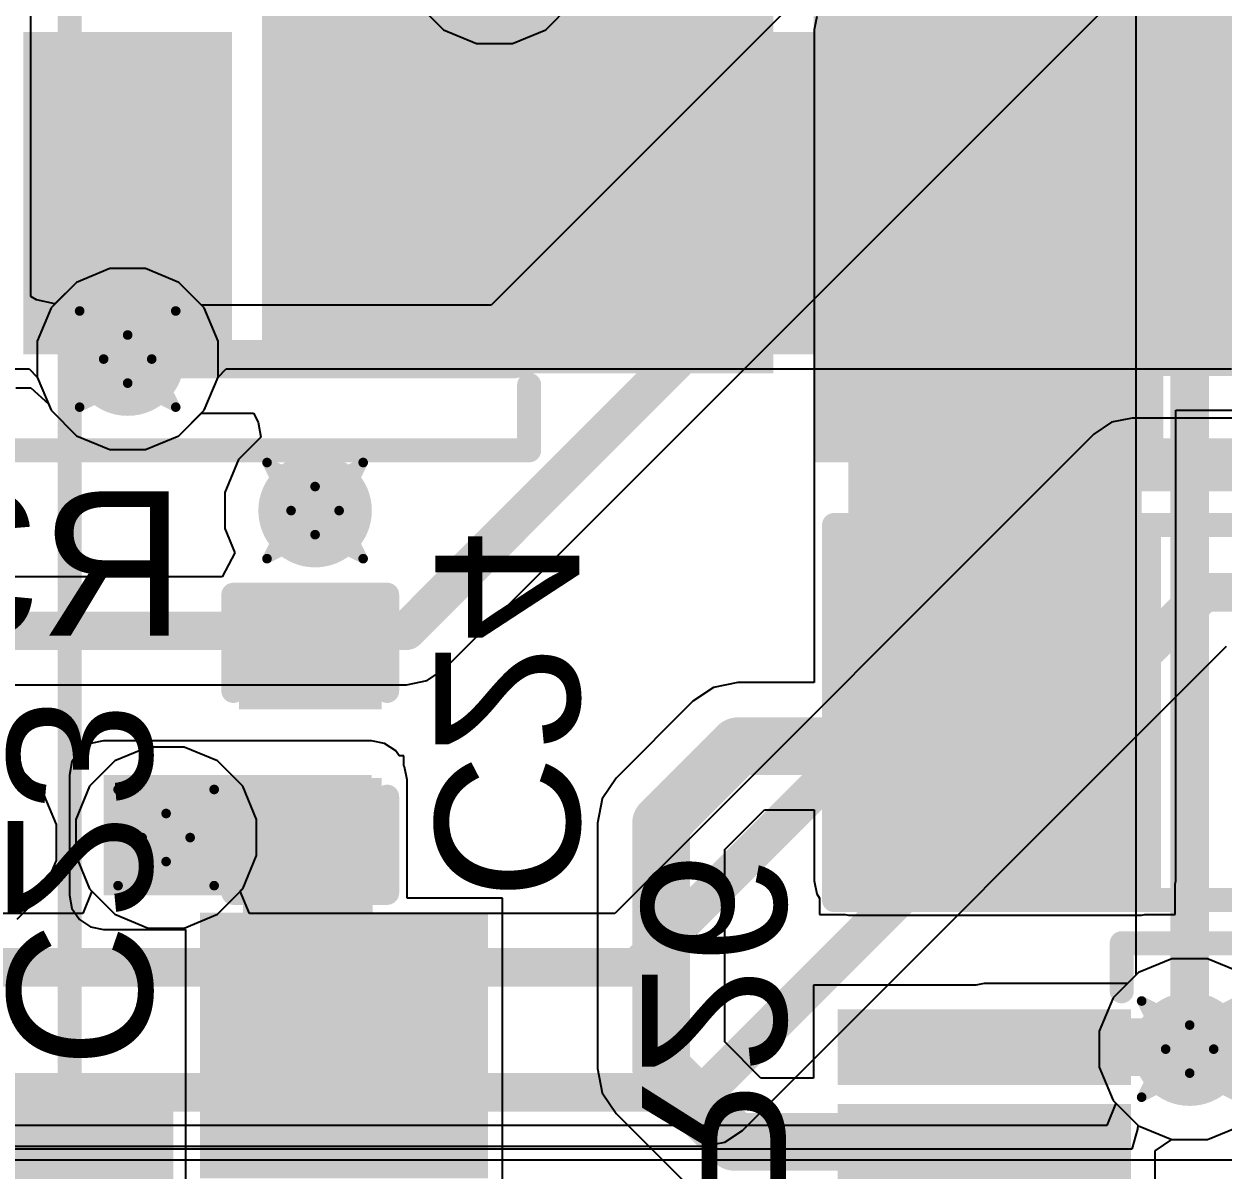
# Model space of a CAD drawing. Header units: inches. Extents: x -6 to 430, y 0 to 90.
# Drawn here: x 22.26 to 28.6, y 28.76 to 34.82 of the extents above; entities that cross this region are included whole.
import ezdxf

# ---------------------------------------------------------------- set-up
doc = ezdxf.new("R2010")
doc.units = ezdxf.units.IN
for name, color, linetype in [('Board_Outline', 56, 'Continuous'), ('Bottom Layer', 5, 'Continuous'), ('Bottom Overlay', 54, 'Continuous'), ('Bottom Paste', 16, 'Continuous'), ('Bottom Solder', 6, 'Continuous'), ('Drill Drawing', 1, 'Continuous'), ('Layer 1', 16, 'Continuous'), ('Layer 2', 76, 'Continuous'), ('Top Layer', 1, 'Continuous'), ('Top Paste', 8, 'Continuous'), ('Top Solder', 216, 'Continuous'), ('Via Holes', 16, 'Continuous')]:
    doc.layers.add(name, color=color, linetype=linetype)
doc.styles.add('Arial', font='', dxfattribs={"height": 0.2})
doc.styles.get('Arial').set_extended_font_data('Arial')

msp = doc.modelspace()

# ---------------------------------------------------------------- hatches: boundary and pattern name
at = {"layer": 'Bottom Layer'}
for points in [[(23.6168, 34.7762), (26.1168, 34.7762), (26.1168, 33.0762), (23.6168, 33.0762)], [(26.616, 30.294), (28.1654, 30.294), (28.1654, 34.7898), (26.616, 34.7898)], [(27.6266, 34.7762), (30.1266, 34.7762), (30.1266, 33.0762), (27.6266, 33.0762)], [(27.378, 32.961), (30.1466, 32.961), (30.1466, 34.6882), (27.378, 34.6882)], [(26.6414, 32.072), (28.1654, 32.072), (28.1654, 30.294), (26.6414, 30.294)], [(23.4537, 31.7164), (24.0887, 31.7164), (24.0887, 31.2592), (23.4537, 31.2592)], [(22.679, 30.8528), (22.679, 30.2178), (24.0948, 30.2178), (24.0948, 30.8528)], [(24.1014, 30.8274), (23.4156, 30.8274), (23.4156, 28.8782), (24.1014, 28.8782)], [(23.4537, 30.7766), (24.0887, 30.7766), (24.0887, 30.3194), (23.4537, 30.3194)], [(23.289, 28.8238), (23.289, 30.0238), (24.609, 30.0238), (24.609, 28.8238)], [(26.6084, 29.5652), (28.0584, 29.5652), (28.0584, 29.2652), (26.6084, 29.2652)], [(26.6084, 29.0652), (28.0584, 29.0652), (28.0584, 28.7652), (26.6084, 28.7652)], [(22.2599, 28.9732), (22.8949, 28.9732), (22.8949, 28.516), (22.2599, 28.516)]]:
    msp.add_hatch(color=5, dxfattribs=at).paths.add_polyline_path(points)
h = msp.add_hatch(color=5, dxfattribs=at)
edge = h.paths.add_edge_path()
edge.add_arc((22.806, 33.0503), 0.3, 0, 360)
h = msp.add_hatch(color=5, dxfattribs=at)
edge = h.paths.add_edge_path()
edge.add_arc((23.7966, 32.2498), 0.3, 0, 360)
h = msp.add_hatch(color=5, dxfattribs=at)
edge = h.paths.add_edge_path()
edge.add_arc((23.0092, 30.5226), 0.3, 0, 360)
h = msp.add_hatch(color=5, dxfattribs=at)
edge = h.paths.add_edge_path()
edge.add_arc((28.4194, 29.405), 0.3, 0, 360)
at = {"layer": 'Bottom Overlay'}
for points in [[(26.4316, 32.5043), (27.5986, 32.5043), (27.5986, 35.3478), (26.4316, 35.3478)], [(27.5766, 32.5043), (28.2806, 32.5043), (28.2806, 33.0022), (27.5766, 33.0022)]]:
    msp.add_hatch(color=54, dxfattribs=at).paths.add_polyline_path(points)
at = {"layer": 'Bottom Paste'}
for points in [[(23.6168, 34.7762), (26.1168, 34.7762), (26.1168, 33.0762), (23.6168, 33.0762)], [(27.6266, 34.7762), (30.1266, 34.7762), (30.1266, 33.0762), (27.6266, 33.0762)], [(26.6414, 32.072), (28.1654, 32.072), (28.1654, 30.294), (26.6414, 30.294)], [(23.4537, 31.7164), (24.0887, 31.7164), (24.0887, 31.2592), (23.4537, 31.2592)], [(23.4537, 30.7766), (24.0887, 30.7766), (24.0887, 30.3194), (23.4537, 30.3194)], [(23.289, 28.8238), (23.289, 30.0238), (24.609, 30.0238), (24.609, 28.8238)], [(26.6084, 29.5652), (28.0584, 29.5652), (28.0584, 29.2652), (26.6084, 29.2652)], [(26.6084, 29.0652), (28.0584, 29.0652), (28.0584, 28.7652), (26.6084, 28.7652)], [(22.2599, 28.9732), (22.8949, 28.9732), (22.8949, 28.516), (22.2599, 28.516)]]:
    msp.add_hatch(color=16, dxfattribs=at).paths.add_polyline_path(points)
at = {"layer": 'Bottom Solder'}
for points in [[(23.5152, 34.8778), (26.2184, 34.8778), (26.2184, 32.9746), (23.5152, 32.9746)], [(27.525, 34.8778), (30.2282, 34.8778), (30.2282, 32.9746), (27.525, 32.9746)], [(26.5398, 32.1736), (28.267, 32.1736), (28.267, 30.1924), (26.5398, 30.1924)], [(23.3937, 31.7764), (24.1487, 31.7764), (24.1487, 31.1992), (23.3937, 31.1992)], [(23.3937, 30.8366), (24.1487, 30.8366), (24.1487, 30.2594), (23.3937, 30.2594)], [(23.1874, 28.7222), (23.1874, 30.1254), (24.7106, 30.1254), (24.7106, 28.7222)], [(26.5584, 29.6152), (28.1084, 29.6152), (28.1084, 29.2152), (26.5584, 29.2152)], [(26.5584, 29.1152), (28.1084, 29.1152), (28.1084, 28.7152), (26.5584, 28.7152)], [(22.1999, 29.0332), (22.9549, 29.0332), (22.9549, 28.456), (22.1999, 28.456)]]:
    msp.add_hatch(color=6, dxfattribs=at).paths.add_polyline_path(points)
at = {"layer": 'Layer 1'}
h = msp.add_hatch(color=16, dxfattribs=at)
edge = h.paths.add_edge_path()
edge.add_arc((22.806, 33.0503), 0.3, 0, 360)
h = msp.add_hatch(color=16, dxfattribs=at)
edge = h.paths.add_edge_path()
edge.add_arc((23.7966, 32.2498), 0.3, 0, 360)
h = msp.add_hatch(color=16, dxfattribs=at)
edge = h.paths.add_edge_path()
edge.add_arc((23.0092, 30.5226), 0.3, 0, 360)
h = msp.add_hatch(color=16, dxfattribs=at)
edge = h.paths.add_edge_path()
edge.add_arc((28.4194, 29.405), 0.3, 0, 360)
at = {"layer": 'Layer 2'}
h = msp.add_hatch(color=76, dxfattribs=at)
edge = h.paths.add_edge_path()
edge.add_arc((22.806, 33.0503), 0.3, 0, 360)
h = msp.add_hatch(color=76, dxfattribs=at)
edge = h.paths.add_edge_path()
edge.add_arc((23.7966, 32.2498), 0.3, 0, 360)
h = msp.add_hatch(color=76, dxfattribs=at)
edge = h.paths.add_edge_path()
edge.add_arc((23.0092, 30.5226), 0.3, 0, 360)
h = msp.add_hatch(color=76, dxfattribs=at)
edge = h.paths.add_edge_path()
edge.add_arc((28.4194, 29.405), 0.3, 0, 360)
at = {"layer": 'Top Layer'}
for points in [[(22.356, 33.1762), (22.356, 34.6762), (23.256, 34.6762), (23.256, 33.1762)], [(23.626, 33.1762), (23.626, 34.6762), (24.526, 34.6762), (24.526, 33.1762)], [(24.896, 33.1762), (24.896, 34.6762), (25.796, 34.6762), (25.796, 33.1762)], [(26.166, 33.1762), (26.166, 34.6762), (27.066, 34.6762), (27.066, 33.1762)], [(27.436, 33.1762), (27.436, 34.6762), (28.336, 34.6762), (28.336, 33.1762)], [(23.1057, 33.9262), (22.5062, 33.9262), (22.5062, 33.0503), (23.1057, 33.0503)]]:
    msp.add_hatch(color=1, dxfattribs=at).paths.add_polyline_path(points)
h = msp.add_hatch(color=1, dxfattribs=at)
edge = h.paths.add_edge_path()
edge.add_arc((22.806, 33.0503), 0.3, 0, 360)
h = msp.add_hatch(color=1, dxfattribs=at)
edge = h.paths.add_edge_path()
edge.add_arc((23.7966, 32.2498), 0.3, 0, 360)
h = msp.add_hatch(color=1, dxfattribs=at)
edge = h.paths.add_edge_path()
edge.add_arc((23.0092, 30.5226), 0.3, 0, 360)
h = msp.add_hatch(color=1, dxfattribs=at)
edge = h.paths.add_edge_path()
edge.add_arc((28.4194, 29.405), 0.3, 0, 360)
at = {"layer": 'Top Paste'}
for points in [[(22.356, 33.1762), (22.356, 34.6762), (23.256, 34.6762), (23.256, 33.1762)], [(23.626, 33.1762), (23.626, 34.6762), (24.526, 34.6762), (24.526, 33.1762)], [(24.896, 33.1762), (24.896, 34.6762), (25.796, 34.6762), (25.796, 33.1762)], [(26.166, 33.1762), (26.166, 34.6762), (27.066, 34.6762), (27.066, 33.1762)], [(27.436, 33.1762), (27.436, 34.6762), (28.336, 34.6762), (28.336, 33.1762)]]:
    msp.add_hatch(color=8, dxfattribs=at).paths.add_polyline_path(points)
at = {"layer": 'Top Solder'}
for points in [[(22.2544, 33.0746), (22.2544, 34.7778), (23.3576, 34.7778), (23.3576, 33.0746)], [(23.5244, 33.0746), (23.5244, 34.7778), (24.6276, 34.7778), (24.6276, 33.0746)], [(24.7944, 33.0746), (24.7944, 34.7778), (25.8976, 34.7778), (25.8976, 33.0746)], [(26.0644, 33.0746), (26.0644, 34.7778), (27.1676, 34.7778), (27.1676, 33.0746)], [(27.3344, 33.0746), (27.3344, 34.7778), (28.4376, 34.7778), (28.4376, 33.0746)]]:
    msp.add_hatch(color=216, dxfattribs=at).paths.add_polyline_path(points)
at = {"layer": 'Via Holes'}
h = msp.add_hatch(color=7, dxfattribs=at)
edge = h.paths.add_edge_path()
edge.add_arc((22.806, 33.0503), 0.15, 0, 360)
h = msp.add_hatch(color=7, dxfattribs=at)
edge = h.paths.add_edge_path()
edge.add_arc((23.7966, 32.2498), 0.15, 0, 360)
h = msp.add_hatch(color=7, dxfattribs=at)
edge = h.paths.add_edge_path()
edge.add_arc((23.0092, 30.5226), 0.15, 0, 360)
h = msp.add_hatch(color=7, dxfattribs=at)
edge = h.paths.add_edge_path()
edge.add_arc((28.4194, 29.405), 0.15, 0, 360)

# ---------------------------------------------------------------- linework, layer by layer
at = {"layer": 'Board_Outline'}
msp.add_lwpolyline([(22.5, 25, 0.127, 0.127, 0), (22.5, 50, 0.127, 0.127, 0)], format="xyseb", dxfattribs=at)
at = {"layer": 'Bottom Layer'}
for p, q in [((22.2946, 33.3805), (22.2946, 34.954)), ((26.4485, 34.8592), (26.4347, 34.7898)), ((26.4347, 34.7898), (26.4347, 31.3419)), ((22.711, 33.5281), (22.5353, 33.4553)), ((22.901, 33.5281), (22.711, 33.5281)), ((23.0767, 33.4553), (22.901, 33.5281)), ((22.5353, 33.4553), (22.4216, 33.3416)), ((23.2111, 33.3209), (23.0767, 33.4553)), ((22.324, 33.3641), (22.2946, 33.3805)), ((22.4216, 33.3416), (22.324, 33.3641)), ((23.2838, 33.1453), (23.2111, 33.3209)), ((23.2838, 32.9552), (23.2838, 33.1453)), ((23.2111, 32.7796), (23.2838, 32.9552)), ((22.2143, 32.8984), (22.2946, 32.8984)), ((22.2946, 32.8984), (22.3867, 32.8141)), ((22.3867, 32.8141), (22.4009, 32.7796)), ((22.4009, 32.7796), (22.5353, 32.6452)), ((23.0767, 32.6452), (23.2111, 32.7796)), ((28.3467, 30.294), (28.3467, 32.7797)), ((28.3467, 32.7797), (30.1466, 32.7797)), ((22.5353, 32.6452), (22.711, 32.5725)), ((22.901, 32.5725), (23.0767, 32.6452)), ((22.711, 32.5725), (22.901, 32.5725)), ((26.0318, 31.3419), (25.903, 31.3162)), ((26.4347, 31.3419), (26.0318, 31.3419)), ((25.903, 31.3162), (25.7937, 31.2433)), ((25.7937, 31.2433), (25.3873, 30.8369)), ((22.6096, 31.0203), (22.5508, 30.981)), ((22.679, 31.0341), (22.6096, 31.0203)), ((24.0948, 31.0341), (22.679, 31.0341)), ((24.1642, 31.0203), (24.0948, 31.0341)), ((24.223, 30.981), (24.1642, 31.0203)), ((22.5508, 30.981), (22.5115, 30.9222)), ((24.2408, 30.9544), (24.223, 30.981)), ((24.2665, 30.9544), (24.2408, 30.9544)), ((24.2665, 30.901), (24.2665, 30.9544)), ((22.5115, 30.9222), (22.4977, 30.8528)), ((24.2667, 30.9001), (24.2665, 30.901)), ((24.2689, 30.8968), (24.2667, 30.9001)), ((24.2827, 30.8274), (24.2689, 30.8968)), ((22.4977, 30.8528), (22.4977, 30.2178)), ((24.2827, 30.2016), (24.2827, 30.8274)), ((25.3873, 30.8369), (25.3144, 30.7276)), ((25.3144, 30.7276), (25.2887, 30.5988)), ((25.9621, 30.4593), (26.1713, 30.6685)), ((26.1713, 30.6685), (26.4347, 30.6685)), ((26.4347, 30.6685), (26.4347, 30.294)), ((25.2887, 30.5988), (25.2887, 29.3034)), ((25.9621, 29.4429), (25.9621, 30.4593)), ((26.4347, 30.294), (26.4485, 30.2246)), ((28.3432, 30.2765), (28.3467, 30.294)), ((28.3432, 30.1162), (28.3432, 30.2765)), ((22.4977, 30.2178), (22.5115, 30.1484)), ((24.7868, 30.2016), (24.2827, 30.2016)), ((24.7868, 28.646), (24.7868, 30.2016)), ((26.4485, 30.2246), (26.4636, 30.2021)), ((26.4636, 30.2021), (26.4636, 30.1162)), ((22.5115, 30.1484), (22.5508, 30.0896)), ((22.5508, 30.0896), (22.6096, 30.0503)), ((26.4636, 30.1162), (26.5985, 30.1162)), ((26.5985, 30.1162), (26.616, 30.1127)), ((26.616, 30.1127), (28.1654, 30.1127)), ((28.1654, 30.1127), (28.1829, 30.1162)), ((28.1829, 30.1162), (28.3432, 30.1162)), ((22.6096, 30.0503), (22.679, 30.0365)), ((22.679, 30.0365), (23.1112, 30.0365)), ((23.1112, 30.0365), (23.1112, 28.646)), ((28.3244, 29.8828), (28.1487, 29.8101)), ((28.5144, 29.8828), (28.3244, 29.8828)), ((28.6901, 29.8101), (28.5144, 29.8828)), ((27.3334, 29.7519), (27.2888, 29.743)), ((28.0906, 29.7519), (27.3334, 29.7519)), ((28.1487, 29.8101), (28.0906, 29.7519)), ((27.2888, 29.743), (26.4306, 29.743)), ((26.4306, 29.743), (26.4306, 29.2519)), ((26.1531, 29.2519), (25.9621, 29.4429)), ((25.2887, 29.3034), (25.3144, 29.1746)), ((26.4306, 29.2519), (26.1531, 29.2519)), ((25.3144, 29.1746), (25.3873, 29.0653)), ((25.3873, 29.0653), (25.7755, 28.6771)), ((28.5144, 28.9272), (28.6901, 28.9999)), ((28.2362, 28.8683), (28.3244, 28.9272)), ((28.3244, 28.9272), (28.5144, 28.9272)), ((28.2362, 28.5874), (28.2362, 28.8683))]:
    msp.add_line(p, q, dxfattribs=at)
for points in [[(27.2256, 31.0052, 0.3048, 0.3048, 0), (27.4034, 31.183, 0.3048, 0.3048, 0)], [(25.6254, 30.5988, 0.3048, 0.3048, 0), (26.0318, 31.0052, 0.3048, 0.3048, 0)], [(26.0318, 31.0052, 0.3048, 0.3048, 0), (27.2256, 31.0052, 0.3048, 0.3048, 0)], [(25.6254, 29.3034, 0.3048, 0.3048, 0), (25.6254, 30.5988, 0.3048, 0.3048, 0)], [(27.3334, 29.4152, 0.3048, 0.3048, 0), (28.4092, 29.4152, 0.3048, 0.3048, 0)], [(28.4092, 29.4152, 0.3048, 0.3048, 0), (28.4194, 29.405, 0.3048, 0.3048, 0)], [(25.6254, 29.3034, 0.3048, 0.3048, 0), (26.0136, 28.9152, 0.3048, 0.3048, 0)], [(26.0136, 28.9152, 0.3048, 0.3048, 0), (27.3334, 28.9152, 0.3048, 0.3048, 0)]]:
    msp.add_lwpolyline(points, format="xyseb", dxfattribs=at)
for points in [[(27.3272, 31.183, 0.1524, 0.1524, 1), (27.4796, 31.183, 0.1524, 0.1524, 1)], [(25.9556, 31.0052, 0.1524, 0.1524, 1), (26.108, 31.0052, 0.1524, 0.1524, 1)], [(25.9556, 31.0052, 0.1524, 0.1524, 1), (26.108, 31.0052, 0.1524, 0.1524, 1)], [(27.1494, 31.0052, 0.1524, 0.1524, 1), (27.3018, 31.0052, 0.1524, 0.1524, 1)], [(27.1494, 31.0052, 0.1524, 0.1524, 1), (27.3018, 31.0052, 0.1524, 0.1524, 1)], [(25.5492, 30.5988, 0.1524, 0.1524, 1), (25.7016, 30.5988, 0.1524, 0.1524, 1)], [(25.5492, 30.5988, 0.1524, 0.1524, 1), (25.7016, 30.5988, 0.1524, 0.1524, 1)], [(27.2572, 29.4152, 0.1524, 0.1524, 1), (27.4096, 29.4152, 0.1524, 0.1524, 1)], [(28.333, 29.4152, 0.1524, 0.1524, 1), (28.4854, 29.4152, 0.1524, 0.1524, 1)], [(28.333, 29.4152, 0.1524, 0.1524, 1), (28.4854, 29.4152, 0.1524, 0.1524, 1)], [(28.3432, 29.405, 0.1524, 0.1524, 1), (28.4956, 29.405, 0.1524, 0.1524, 1)], [(25.5492, 29.3034, 0.1524, 0.1524, 1), (25.7016, 29.3034, 0.1524, 0.1524, 1)], [(25.5492, 29.3034, 0.1524, 0.1524, 1), (25.7016, 29.3034, 0.1524, 0.1524, 1)], [(25.9374, 28.9152, 0.1524, 0.1524, 1), (26.0898, 28.9152, 0.1524, 0.1524, 1)], [(25.9374, 28.9152, 0.1524, 0.1524, 1), (26.0898, 28.9152, 0.1524, 0.1524, 1)], [(27.2572, 28.9152, 0.1524, 0.1524, 1), (27.4096, 28.9152, 0.1524, 0.1524, 1)]]:
    msp.add_lwpolyline(points, format="xyseb", close=True, dxfattribs=at)
at = {"layer": 'Bottom Overlay'}
for points in [[(24.928, 32.5685, 0.127, 0.127, 0), (24.928, 32.914, 0.127, 0.127, 0)], [(20.2087, 32.5685, 0.127, 0.127, 0), (24.928, 32.5685, 0.127, 0.127, 0)], [(28.2185, 32.5685, 0.127, 0.127, 0), (32.9378, 32.5685, 0.127, 0.127, 0)], [(26.5398, 30.1924, 0.127, 0.127, 0), (26.5398, 32.1736, 0.127, 0.127, 0)], [(26.5398, 32.1736, 0.127, 0.127, 0), (30.807, 32.1736, 0.127, 0.127, 0)], [(23.3648, 31.8053, 0.127, 0.127, 0), (24.1776, 31.8053, 0.127, 0.127, 0)], [(23.3648, 31.2973, 0.127, 0.127, 0), (23.3648, 31.8053, 0.127, 0.127, 0)], [(24.1776, 31.2973, 0.127, 0.127, 0), (24.1776, 31.8053, 0.127, 0.127, 0)], [(23.3648, 30.2305, 0.127, 0.127, 0), (23.3648, 30.7385, 0.127, 0.127, 0)], [(24.1776, 30.2305, 0.127, 0.127, 0), (24.1776, 30.7385, 0.127, 0.127, 0)], [(23.3648, 30.2305, 0.127, 0.127, 0), (24.1776, 30.2305, 0.127, 0.127, 0)], [(26.5398, 30.1924, 0.127, 0.127, 0), (30.807, 30.1924, 0.127, 0.127, 0)], [(28.0602, 29.7106, 0.127, 0.127, 0), (28.0602, 29.9646, 0.127, 0.127, 0)], [(28.0602, 29.9646, 0.127, 0.127, 0), (31.0066, 29.9646, 0.127, 0.127, 0)], [(22.171, 29.0621, 0.127, 0.127, 0), (22.9838, 29.0621, 0.127, 0.127, 0)], [(22.9838, 28.5541, 0.127, 0.127, 0), (22.9838, 29.0621, 0.127, 0.127, 0)]]:
    msp.add_lwpolyline(points, format="xyseb", dxfattribs=at)
for points in [[(24.8963, 32.914, 0.0635, 0.0635, 1), (24.9598, 32.914, 0.0635, 0.0635, 1)], [(24.8963, 32.5685, 0.0635, 0.0635, 1), (24.9598, 32.5685, 0.0635, 0.0635, 1)], [(24.8963, 32.5685, 0.0635, 0.0635, 1), (24.9598, 32.5685, 0.0635, 0.0635, 1)], [(28.1867, 32.5685, 0.0635, 0.0635, 1), (28.2502, 32.5685, 0.0635, 0.0635, 1)], [(26.508, 32.1736, 0.0635, 0.0635, 1), (26.5715, 32.1736, 0.0635, 0.0635, 1)], [(26.508, 32.1736, 0.0635, 0.0635, 1), (26.5715, 32.1736, 0.0635, 0.0635, 1)], [(23.333, 31.8053, 0.0635, 0.0635, 1), (23.3965, 31.8053, 0.0635, 0.0635, 1)], [(23.333, 31.8053, 0.0635, 0.0635, 1), (23.3965, 31.8053, 0.0635, 0.0635, 1)], [(24.1458, 31.8053, 0.0635, 0.0635, 1), (24.2093, 31.8053, 0.0635, 0.0635, 1)], [(24.1458, 31.8053, 0.0635, 0.0635, 1), (24.2093, 31.8053, 0.0635, 0.0635, 1)], [(23.333, 31.2973, 0.0635, 0.0635, 1), (23.3965, 31.2973, 0.0635, 0.0635, 1)], [(24.1458, 31.2973, 0.0635, 0.0635, 1), (24.2093, 31.2973, 0.0635, 0.0635, 1)], [(23.333, 30.7385, 0.0635, 0.0635, 1), (23.3965, 30.7385, 0.0635, 0.0635, 1)], [(24.1458, 30.7385, 0.0635, 0.0635, 1), (24.2093, 30.7385, 0.0635, 0.0635, 1)], [(23.333, 30.2305, 0.0635, 0.0635, 1), (23.3965, 30.2305, 0.0635, 0.0635, 1)], [(23.333, 30.2305, 0.0635, 0.0635, 1), (23.3965, 30.2305, 0.0635, 0.0635, 1)], [(24.1458, 30.2305, 0.0635, 0.0635, 1), (24.2093, 30.2305, 0.0635, 0.0635, 1)], [(24.1458, 30.2305, 0.0635, 0.0635, 1), (24.2093, 30.2305, 0.0635, 0.0635, 1)], [(26.508, 30.1924, 0.0635, 0.0635, 1), (26.5715, 30.1924, 0.0635, 0.0635, 1)], [(26.508, 30.1924, 0.0635, 0.0635, 1), (26.5715, 30.1924, 0.0635, 0.0635, 1)], [(28.0285, 29.9646, 0.0635, 0.0635, 1), (28.092, 29.9646, 0.0635, 0.0635, 1)], [(28.0285, 29.9646, 0.0635, 0.0635, 1), (28.092, 29.9646, 0.0635, 0.0635, 1)], [(28.0285, 29.7106, 0.0635, 0.0635, 1), (28.092, 29.7106, 0.0635, 0.0635, 1)], [(22.952, 29.0621, 0.0635, 0.0635, 1), (23.0155, 29.0621, 0.0635, 0.0635, 1)], [(22.952, 29.0621, 0.0635, 0.0635, 1), (23.0155, 29.0621, 0.0635, 0.0635, 1)]]:
    msp.add_lwpolyline(points, format="xyseb", close=True, dxfattribs=at)
at = {"layer": 'Drill Drawing'}
for points in [[(22.552, 33.3043, 0.0508, 0.0508, 0), (22.806, 33.1773, 0.0508, 0.0508, 0)], [(22.552, 33.3043, 0.0508, 0.0508, 0), (22.679, 33.0503, 0.0508, 0.0508, 0)], [(22.806, 33.1773, 0.0508, 0.0508, 0), (23.06, 33.3043, 0.0508, 0.0508, 0)], [(22.933, 33.0503, 0.0508, 0.0508, 0), (23.06, 33.3043, 0.0508, 0.0508, 0)], [(22.552, 32.7963, 0.0508, 0.0508, 0), (22.679, 33.0503, 0.0508, 0.0508, 0)], [(22.933, 33.0503, 0.0508, 0.0508, 0), (23.06, 32.7963, 0.0508, 0.0508, 0)], [(22.552, 32.7963, 0.0508, 0.0508, 0), (22.806, 32.9233, 0.0508, 0.0508, 0)], [(22.806, 32.9233, 0.0508, 0.0508, 0), (23.06, 32.7963, 0.0508, 0.0508, 0)], [(23.5426, 32.5038, 0.0508, 0.0508, 0), (23.7966, 32.3768, 0.0508, 0.0508, 0)], [(23.5426, 32.5038, 0.0508, 0.0508, 0), (23.6696, 32.2498, 0.0508, 0.0508, 0)], [(23.7966, 32.3768, 0.0508, 0.0508, 0), (24.0506, 32.5038, 0.0508, 0.0508, 0)], [(23.9236, 32.2498, 0.0508, 0.0508, 0), (24.0506, 32.5038, 0.0508, 0.0508, 0)], [(23.5426, 31.9958, 0.0508, 0.0508, 0), (23.6696, 32.2498, 0.0508, 0.0508, 0)], [(23.9236, 32.2498, 0.0508, 0.0508, 0), (24.0506, 31.9958, 0.0508, 0.0508, 0)], [(23.5426, 31.9958, 0.0508, 0.0508, 0), (23.7966, 32.1228, 0.0508, 0.0508, 0)], [(23.7966, 32.1228, 0.0508, 0.0508, 0), (24.0506, 31.9958, 0.0508, 0.0508, 0)], [(22.7552, 30.7766, 0.0508, 0.0508, 0), (23.0092, 30.6496, 0.0508, 0.0508, 0)], [(22.7552, 30.7766, 0.0508, 0.0508, 0), (22.8822, 30.5226, 0.0508, 0.0508, 0)], [(23.0092, 30.6496, 0.0508, 0.0508, 0), (23.2632, 30.7766, 0.0508, 0.0508, 0)], [(23.1362, 30.5226, 0.0508, 0.0508, 0), (23.2632, 30.7766, 0.0508, 0.0508, 0)], [(22.7552, 30.2686, 0.0508, 0.0508, 0), (22.8822, 30.5226, 0.0508, 0.0508, 0)], [(23.1362, 30.5226, 0.0508, 0.0508, 0), (23.2632, 30.2686, 0.0508, 0.0508, 0)], [(22.7552, 30.2686, 0.0508, 0.0508, 0), (23.0092, 30.3956, 0.0508, 0.0508, 0)], [(23.0092, 30.3956, 0.0508, 0.0508, 0), (23.2632, 30.2686, 0.0508, 0.0508, 0)], [(28.1654, 29.659, 0.0508, 0.0508, 0), (28.4194, 29.532, 0.0508, 0.0508, 0)], [(28.1654, 29.659, 0.0508, 0.0508, 0), (28.2924, 29.405, 0.0508, 0.0508, 0)], [(28.4194, 29.532, 0.0508, 0.0508, 0), (28.6734, 29.659, 0.0508, 0.0508, 0)], [(28.5464, 29.405, 0.0508, 0.0508, 0), (28.6734, 29.659, 0.0508, 0.0508, 0)], [(28.1654, 29.151, 0.0508, 0.0508, 0), (28.2924, 29.405, 0.0508, 0.0508, 0)], [(28.5464, 29.405, 0.0508, 0.0508, 0), (28.6734, 29.151, 0.0508, 0.0508, 0)], [(28.1654, 29.151, 0.0508, 0.0508, 0), (28.4194, 29.278, 0.0508, 0.0508, 0)], [(28.4194, 29.278, 0.0508, 0.0508, 0), (28.6734, 29.151, 0.0508, 0.0508, 0)]]:
    msp.add_lwpolyline(points, format="xyseb", dxfattribs=at)
for points in [[(22.5393, 33.3043, 0.0254, 0.0254, 1), (22.5647, 33.3043, 0.0254, 0.0254, 1)], [(22.5393, 33.3043, 0.0254, 0.0254, 1), (22.5647, 33.3043, 0.0254, 0.0254, 1)], [(23.0473, 33.3043, 0.0254, 0.0254, 1), (23.0727, 33.3043, 0.0254, 0.0254, 1)], [(23.0473, 33.3043, 0.0254, 0.0254, 1), (23.0727, 33.3043, 0.0254, 0.0254, 1)], [(22.7933, 33.1773, 0.0254, 0.0254, 1), (22.8187, 33.1773, 0.0254, 0.0254, 1)], [(22.7933, 33.1773, 0.0254, 0.0254, 1), (22.8187, 33.1773, 0.0254, 0.0254, 1)], [(22.6663, 33.0503, 0.0254, 0.0254, 1), (22.6917, 33.0503, 0.0254, 0.0254, 1)], [(22.6663, 33.0503, 0.0254, 0.0254, 1), (22.6917, 33.0503, 0.0254, 0.0254, 1)], [(22.9203, 33.0503, 0.0254, 0.0254, 1), (22.9457, 33.0503, 0.0254, 0.0254, 1)], [(22.9203, 33.0503, 0.0254, 0.0254, 1), (22.9457, 33.0503, 0.0254, 0.0254, 1)], [(22.7933, 32.9233, 0.0254, 0.0254, 1), (22.8187, 32.9233, 0.0254, 0.0254, 1)], [(22.7933, 32.9233, 0.0254, 0.0254, 1), (22.8187, 32.9233, 0.0254, 0.0254, 1)], [(22.5393, 32.7963, 0.0254, 0.0254, 1), (22.5647, 32.7963, 0.0254, 0.0254, 1)], [(22.5393, 32.7963, 0.0254, 0.0254, 1), (22.5647, 32.7963, 0.0254, 0.0254, 1)], [(23.0473, 32.7963, 0.0254, 0.0254, 1), (23.0727, 32.7963, 0.0254, 0.0254, 1)], [(23.0473, 32.7963, 0.0254, 0.0254, 1), (23.0727, 32.7963, 0.0254, 0.0254, 1)], [(23.5299, 32.5038, 0.0254, 0.0254, 1), (23.5553, 32.5038, 0.0254, 0.0254, 1)], [(23.5299, 32.5038, 0.0254, 0.0254, 1), (23.5553, 32.5038, 0.0254, 0.0254, 1)], [(24.0379, 32.5038, 0.0254, 0.0254, 1), (24.0633, 32.5038, 0.0254, 0.0254, 1)], [(24.0379, 32.5038, 0.0254, 0.0254, 1), (24.0633, 32.5038, 0.0254, 0.0254, 1)], [(23.7839, 32.3768, 0.0254, 0.0254, 1), (23.8093, 32.3768, 0.0254, 0.0254, 1)], [(23.7839, 32.3768, 0.0254, 0.0254, 1), (23.8093, 32.3768, 0.0254, 0.0254, 1)], [(23.6569, 32.2498, 0.0254, 0.0254, 1), (23.6823, 32.2498, 0.0254, 0.0254, 1)], [(23.6569, 32.2498, 0.0254, 0.0254, 1), (23.6823, 32.2498, 0.0254, 0.0254, 1)], [(23.9109, 32.2498, 0.0254, 0.0254, 1), (23.9363, 32.2498, 0.0254, 0.0254, 1)], [(23.9109, 32.2498, 0.0254, 0.0254, 1), (23.9363, 32.2498, 0.0254, 0.0254, 1)], [(23.7839, 32.1228, 0.0254, 0.0254, 1), (23.8093, 32.1228, 0.0254, 0.0254, 1)], [(23.7839, 32.1228, 0.0254, 0.0254, 1), (23.8093, 32.1228, 0.0254, 0.0254, 1)], [(23.5299, 31.9958, 0.0254, 0.0254, 1), (23.5553, 31.9958, 0.0254, 0.0254, 1)], [(23.5299, 31.9958, 0.0254, 0.0254, 1), (23.5553, 31.9958, 0.0254, 0.0254, 1)], [(24.0379, 31.9958, 0.0254, 0.0254, 1), (24.0633, 31.9958, 0.0254, 0.0254, 1)], [(24.0379, 31.9958, 0.0254, 0.0254, 1), (24.0633, 31.9958, 0.0254, 0.0254, 1)], [(22.7425, 30.7766, 0.0254, 0.0254, 1), (22.7679, 30.7766, 0.0254, 0.0254, 1)], [(22.7425, 30.7766, 0.0254, 0.0254, 1), (22.7679, 30.7766, 0.0254, 0.0254, 1)], [(23.2505, 30.7766, 0.0254, 0.0254, 1), (23.2759, 30.7766, 0.0254, 0.0254, 1)], [(23.2505, 30.7766, 0.0254, 0.0254, 1), (23.2759, 30.7766, 0.0254, 0.0254, 1)], [(22.9965, 30.6496, 0.0254, 0.0254, 1), (23.0219, 30.6496, 0.0254, 0.0254, 1)], [(22.9965, 30.6496, 0.0254, 0.0254, 1), (23.0219, 30.6496, 0.0254, 0.0254, 1)], [(22.8695, 30.5226, 0.0254, 0.0254, 1), (22.8949, 30.5226, 0.0254, 0.0254, 1)], [(22.8695, 30.5226, 0.0254, 0.0254, 1), (22.8949, 30.5226, 0.0254, 0.0254, 1)], [(23.1235, 30.5226, 0.0254, 0.0254, 1), (23.1489, 30.5226, 0.0254, 0.0254, 1)], [(23.1235, 30.5226, 0.0254, 0.0254, 1), (23.1489, 30.5226, 0.0254, 0.0254, 1)], [(22.9965, 30.3956, 0.0254, 0.0254, 1), (23.0219, 30.3956, 0.0254, 0.0254, 1)], [(22.9965, 30.3956, 0.0254, 0.0254, 1), (23.0219, 30.3956, 0.0254, 0.0254, 1)], [(22.7425, 30.2686, 0.0254, 0.0254, 1), (22.7679, 30.2686, 0.0254, 0.0254, 1)], [(22.7425, 30.2686, 0.0254, 0.0254, 1), (22.7679, 30.2686, 0.0254, 0.0254, 1)], [(23.2505, 30.2686, 0.0254, 0.0254, 1), (23.2759, 30.2686, 0.0254, 0.0254, 1)], [(23.2505, 30.2686, 0.0254, 0.0254, 1), (23.2759, 30.2686, 0.0254, 0.0254, 1)], [(28.1527, 29.659, 0.0254, 0.0254, 1), (28.1781, 29.659, 0.0254, 0.0254, 1)], [(28.1527, 29.659, 0.0254, 0.0254, 1), (28.1781, 29.659, 0.0254, 0.0254, 1)], [(28.4067, 29.532, 0.0254, 0.0254, 1), (28.4321, 29.532, 0.0254, 0.0254, 1)], [(28.4067, 29.532, 0.0254, 0.0254, 1), (28.4321, 29.532, 0.0254, 0.0254, 1)], [(28.2797, 29.405, 0.0254, 0.0254, 1), (28.3051, 29.405, 0.0254, 0.0254, 1)], [(28.2797, 29.405, 0.0254, 0.0254, 1), (28.3051, 29.405, 0.0254, 0.0254, 1)], [(28.5337, 29.405, 0.0254, 0.0254, 1), (28.5591, 29.405, 0.0254, 0.0254, 1)], [(28.5337, 29.405, 0.0254, 0.0254, 1), (28.5591, 29.405, 0.0254, 0.0254, 1)], [(28.4067, 29.278, 0.0254, 0.0254, 1), (28.4321, 29.278, 0.0254, 0.0254, 1)], [(28.4067, 29.278, 0.0254, 0.0254, 1), (28.4321, 29.278, 0.0254, 0.0254, 1)], [(28.1527, 29.151, 0.0254, 0.0254, 1), (28.1781, 29.151, 0.0254, 0.0254, 1)], [(28.1527, 29.151, 0.0254, 0.0254, 1), (28.1781, 29.151, 0.0254, 0.0254, 1)]]:
    msp.add_lwpolyline(points, format="xyseb", close=True, dxfattribs=at)
at = {"layer": 'Layer 1'}
for p, q in [((28.1345, 36.2376), (28.1345, 29.7958)), ((22.711, 33.5281), (22.5353, 33.4553)), ((22.901, 33.5281), (22.711, 33.5281)), ((23.0767, 33.4553), (22.901, 33.5281)), ((22.5353, 33.4553), (22.4009, 33.3209)), ((23.2111, 33.3209), (23.0767, 33.4553)), ((22.4009, 33.3209), (22.3282, 33.1453)), ((23.2838, 33.1453), (23.2111, 33.3209)), ((22.3282, 33.1453), (22.3282, 32.9552)), ((23.2838, 32.9552), (23.2838, 33.1453)), ((22.3282, 32.9552), (22.4009, 32.7796)), ((23.2111, 32.7796), (23.2838, 32.9552)), ((22.4009, 32.7796), (22.5353, 32.6452)), ((23.0767, 32.6452), (23.2111, 32.7796)), ((22.5353, 32.6452), (22.711, 32.5725)), ((22.901, 32.5725), (23.0767, 32.6452)), ((22.711, 32.5725), (22.901, 32.5725)), ((22.9142, 31.0004), (22.7385, 30.9277)), ((23.1042, 31.0004), (22.9142, 31.0004)), ((23.2799, 30.9277), (23.1042, 31.0004)), ((22.7385, 30.9277), (22.6041, 30.7933)), ((23.4143, 30.7933), (23.2799, 30.9277)), ((22.6041, 30.7933), (22.5314, 30.6176)), ((23.487, 30.6176), (23.4143, 30.7933)), ((22.5314, 30.6176), (22.5314, 30.4276)), ((23.487, 30.4276), (23.487, 30.6176)), ((22.5314, 30.4276), (22.6041, 30.2519)), ((23.4143, 30.2519), (23.487, 30.4276)), ((22.6041, 30.2519), (22.7385, 30.1175)), ((23.2799, 30.1175), (23.4143, 30.2519)), ((22.7385, 30.1175), (22.9142, 30.0448)), ((23.1042, 30.0448), (23.2799, 30.1175)), ((22.9142, 30.0448), (23.1042, 30.0448)), ((28.1345, 29.7958), (28.0143, 29.6757)), ((28.0143, 29.6757), (27.9416, 29.5)), ((27.9416, 29.5), (27.9416, 29.31)), ((27.9416, 29.31), (28.0143, 29.1343)), ((28.0143, 29.1343), (28.1446, 29.0041)), ((28.1446, 29.0041), (28.1436, 28.982)), ((28.1436, 28.982), (28.1135, 28.8771)), ((28.1135, 28.8771), (17.1836, 28.8771))]:
    msp.add_line(p, q, dxfattribs=at)
msp.add_lwpolyline([(28.4194, 29.405, 0.2032, 0.2032, 0), (28.4194, 36.2376, 0.2032, 0.2032, 0)], format="xyseb", dxfattribs=at)
msp.add_lwpolyline([(28.3686, 29.405, 0.1016, 0.1016, 1), (28.4702, 29.405, 0.1016, 0.1016, 1)], format="xyseb", close=True, dxfattribs=at)
at = {"layer": 'Layer 2'}
for p, q in [((24.4806, 31.4134), (28.5609, 35.4936)), ((26.4289, 35.0364), (24.7277, 33.3352)), ((24.3404, 34.9247), (24.4748, 34.7903)), ((25.0161, 34.7903), (25.1505, 34.9247)), ((24.4748, 34.7903), (24.6504, 34.7176)), ((24.8405, 34.7176), (25.0161, 34.7903)), ((24.6504, 34.7176), (24.8405, 34.7176)), ((22.711, 33.5281), (22.5353, 33.4553)), ((22.901, 33.5281), (22.711, 33.5281)), ((23.0767, 33.4553), (22.901, 33.5281)), ((22.5353, 33.4553), (22.4009, 33.3209)), ((23.1968, 33.3352), (23.0767, 33.4553)), ((22.4009, 33.3209), (22.3282, 33.1453)), ((24.7277, 33.3352), (23.1968, 33.3352)), ((22.3282, 33.1453), (22.3282, 32.9552)), ((22.3282, 32.9552), (22.4009, 32.7796)), ((22.4009, 32.7796), (22.5353, 32.6452)), ((23.0767, 32.6452), (23.1968, 32.7654)), ((23.1968, 32.7654), (23.4706, 32.7654)), ((23.4706, 32.7654), (23.4953, 32.7161)), ((23.4953, 32.7161), (23.5095, 32.6384)), ((22.5353, 32.6452), (22.711, 32.5725)), ((22.901, 32.5725), (23.0767, 32.6452)), ((23.5095, 32.6384), (23.3915, 32.5205)), ((22.711, 32.5725), (22.901, 32.5725)), ((23.3915, 32.5205), (23.3188, 32.3448)), ((23.3188, 32.3448), (23.3188, 32.1548)), ((23.3188, 32.1548), (23.3719, 32.0267)), ((23.3719, 32.0267), (23.3051, 31.8997)), ((23.3051, 31.8997), (21.9522, 31.8997)), ((24.3882, 31.3516), (24.4806, 31.4134)), ((24.2792, 31.3299), (24.3882, 31.3516)), ((21.9522, 31.3299), (24.2792, 31.3299)), ((24.2792, 31.3299), (24.2792, 31.3299)), ((22.3565, 30.767), (22.2221, 30.9015)), ((22.4293, 30.5914), (22.3565, 30.767)), ((22.4293, 30.4014), (22.4293, 30.5914)), ((22.3565, 30.2257), (22.4293, 30.4014)), ((22.2221, 30.0913), (22.3565, 30.2257)), ((28.3244, 29.8828), (28.1487, 29.8101)), ((28.5144, 29.8828), (28.3244, 29.8828)), ((28.6901, 29.8101), (28.5144, 29.8828)), ((28.1487, 29.8101), (28.0143, 29.6757)), ((28.0143, 29.6757), (27.9416, 29.5)), ((27.9416, 29.5), (27.9416, 29.31)), ((27.9416, 29.31), (28.0143, 29.1343)), ((28.0293, 29.1194), (27.9807, 29.0021)), ((28.0143, 29.1343), (28.0293, 29.1194)), ((27.9807, 29.0021), (11.2188, 29.0021)), ((11.2161, 28.8208), (42.0053, 28.8208))]:
    msp.add_line(p, q, dxfattribs=at)
for points in [[(24.8457, 33.0503, 0.2032, 0.2032, 0), (30.8778, 39.0824, 0.2032, 0.2032, 0)], [(24.2792, 31.6148, 0.2032, 0.2032, 0), (31.1626, 38.4982, 0.2032, 0.2032, 0)], [(22.806, 33.0503, 0.2032, 0.2032, 0), (24.8457, 33.0503, 0.2032, 0.2032, 0)], [(21.5614, 31.6148, 0.2032, 0.2032, 0), (24.2792, 31.6148, 0.2032, 0.2032, 0)]]:
    msp.add_lwpolyline(points, format="xyseb", dxfattribs=at)
for points in [[(22.7552, 33.0503, 0.1016, 0.1016, 1), (22.8568, 33.0503, 0.1016, 0.1016, 1)], [(24.7949, 33.0503, 0.1016, 0.1016, 1), (24.8965, 33.0503, 0.1016, 0.1016, 1)], [(24.7949, 33.0503, 0.1016, 0.1016, 1), (24.8965, 33.0503, 0.1016, 0.1016, 1)], [(24.2284, 31.6148, 0.1016, 0.1016, 1), (24.33, 31.6148, 0.1016, 0.1016, 1)], [(24.2284, 31.6148, 0.1016, 0.1016, 1), (24.33, 31.6148, 0.1016, 0.1016, 1)]]:
    msp.add_lwpolyline(points, format="xyseb", close=True, dxfattribs=at)
at = {"layer": 'Top Layer'}
for p, q in [((22.1638, 32.9984), (22.285, 32.9984)), ((22.285, 32.9984), (22.3282, 32.9552)), ((23.2838, 32.9552), (23.327, 32.9984)), ((23.327, 32.9984), (23.4338, 32.9984)), ((23.4338, 32.9984), (23.5608, 32.9984)), ((23.5608, 32.9984), (24.5912, 32.9984)), ((24.5912, 32.9984), (24.7038, 32.9984)), ((24.7038, 32.9984), (24.8308, 32.9984)), ((24.8308, 32.9984), (25.8612, 32.9984)), ((25.8612, 32.9984), (25.9738, 32.9984)), ((25.9738, 32.9984), (26.1008, 32.9984)), ((26.1008, 32.9984), (27.1312, 32.9984)), ((27.1312, 32.9984), (27.2438, 32.9984)), ((27.2438, 32.9984), (27.3708, 32.9984)), ((27.3708, 32.9984), (28.4012, 32.9984)), ((28.4012, 32.9984), (28.5138, 32.9984)), ((28.5138, 32.9984), (28.6408, 32.9984)), ((22.3282, 32.9552), (22.4009, 32.7796)), ((23.2111, 32.7796), (23.2838, 32.9552)), ((22.4009, 32.7796), (22.5353, 32.6452)), ((23.0767, 32.6452), (23.2111, 32.7796)), ((28.1146, 32.7379), (28.0056, 32.7162)), ((34.912, 32.7379), (28.1146, 32.7379)), ((28.1146, 32.7379), (28.1146, 32.7379)), ((28.0056, 32.7162), (27.9132, 32.6544)), ((22.5353, 32.6452), (22.711, 32.5725)), ((22.901, 32.5725), (23.0767, 32.6452)), ((27.9132, 32.6544), (25.3804, 30.1217)), ((22.711, 32.5725), (22.901, 32.5725)), ((26.0554, 28.975), (28.6136, 31.5331)), ((22.9142, 31.0004), (22.7385, 30.9277)), ((23.1042, 31.0004), (22.9142, 31.0004)), ((23.2799, 30.9277), (23.1042, 31.0004)), ((22.7385, 30.9277), (22.6041, 30.7933)), ((23.4143, 30.7933), (23.2799, 30.9277)), ((22.6041, 30.7933), (22.5314, 30.6176)), ((23.487, 30.6176), (23.4143, 30.7933)), ((22.5314, 30.6176), (22.5314, 30.4276)), ((23.487, 30.4276), (23.487, 30.6176)), ((22.5314, 30.4276), (22.6041, 30.2519)), ((23.4143, 30.2519), (23.487, 30.4276)), ((22.6171, 30.239), (22.5685, 30.1217)), ((22.6041, 30.2519), (22.6171, 30.239)), ((23.4013, 30.239), (23.4143, 30.2519)), ((23.4499, 30.1217), (23.4013, 30.239)), ((22.5685, 30.1217), (17.812, 30.1217)), ((25.3804, 30.1217), (23.4499, 30.1217)), ((28.3244, 29.8828), (28.1487, 29.8101)), ((28.5144, 29.8828), (28.3244, 29.8828)), ((28.6901, 29.8101), (28.5144, 29.8828)), ((28.1487, 29.8101), (28.0143, 29.6757)), ((28.0143, 29.6757), (27.9416, 29.5)), ((27.9416, 29.5), (27.9416, 29.31)), ((27.9416, 29.31), (28.0143, 29.1343)), ((28.0143, 29.1343), (28.1487, 28.9999)), ((28.1487, 28.9999), (28.3244, 28.9272)), ((28.5144, 28.9272), (28.6901, 28.9999)), ((25.963, 28.9132), (26.0554, 28.975)), ((28.3244, 28.9272), (28.5144, 28.9272)), ((15.4908, 28.8915), (25.854, 28.8915)), ((25.854, 28.8915), (25.963, 28.9132)), ((25.854, 28.8915), (25.854, 28.8915))]:
    msp.add_line(p, q, dxfattribs=at)
for points in [[(27.886, 33.9262, 0.3048, 0.3048, 0), (27.886, 36.2376, 0.3048, 0.3048, 0)], [(26.6066, 33.9356, 0.3048, 0.3048, 0), (26.6066, 35.612, 0.3048, 0.3048, 0)], [(26.6066, 33.9356, 0.3048, 0.3048, 0), (26.616, 33.9262, 0.3048, 0.3048, 0)], [(25.4984, 29.8368, 0.2032, 0.2032, 0), (28.1146, 32.453, 0.2032, 0.2032, 0)], [(28.1146, 32.453, 0.2032, 0.2032, 0), (35.03, 32.453, 0.2032, 0.2032, 0)], [(25.854, 29.1764, 0.2032, 0.2032, 0), (28.4956, 31.818, 0.2032, 0.2032, 0)], [(28.4956, 31.818, 0.2032, 0.2032, 0), (33.1946, 31.818, 0.2032, 0.2032, 0)], [(17.4212, 29.8368, 0.2032, 0.2032, 0), (25.4984, 29.8368, 0.2032, 0.2032, 0)], [(15.4908, 29.1764, 0.2032, 0.2032, 0), (25.854, 29.1764, 0.2032, 0.2032, 0)]]:
    msp.add_lwpolyline(points, format="xyseb", dxfattribs=at)
for points in [[(26.5304, 33.9356, 0.1524, 0.1524, 1), (26.6828, 33.9356, 0.1524, 0.1524, 1)], [(26.5304, 33.9356, 0.1524, 0.1524, 1), (26.6828, 33.9356, 0.1524, 0.1524, 1)], [(26.5398, 33.9262, 0.1524, 0.1524, 1), (26.6922, 33.9262, 0.1524, 0.1524, 1)], [(27.8098, 33.9262, 0.1524, 0.1524, 1), (27.9622, 33.9262, 0.1524, 0.1524, 1)], [(28.0638, 32.453, 0.1016, 0.1016, 1), (28.1654, 32.453, 0.1016, 0.1016, 1)], [(28.0638, 32.453, 0.1016, 0.1016, 1), (28.1654, 32.453, 0.1016, 0.1016, 1)], [(28.4448, 31.818, 0.1016, 0.1016, 1), (28.5464, 31.818, 0.1016, 0.1016, 1)], [(28.4448, 31.818, 0.1016, 0.1016, 1), (28.5464, 31.818, 0.1016, 0.1016, 1)], [(25.4476, 29.8368, 0.1016, 0.1016, 1), (25.5492, 29.8368, 0.1016, 0.1016, 1)], [(25.4476, 29.8368, 0.1016, 0.1016, 1), (25.5492, 29.8368, 0.1016, 0.1016, 1)], [(25.8032, 29.1764, 0.1016, 0.1016, 1), (25.9048, 29.1764, 0.1016, 0.1016, 1)], [(25.8032, 29.1764, 0.1016, 0.1016, 1), (25.9048, 29.1764, 0.1016, 0.1016, 1)]]:
    msp.add_lwpolyline(points, format="xyseb", close=True, dxfattribs=at)

# ---------------------------------------------------------------- texts
at = {"layer": 'Bottom Overlay', "style": 'Arial', "text_generation_flag": 2}
msp.add_text('R36', height=0.762, dxfattribs=at).set_placement((23.1105, 31.5895))
for s, p in [('C24', (24.4317, 30.1927)), ('C23', (22.1711, 29.3037)), ('R26', (25.5239, 28.4909))]:
    msp.add_text(s, height=0.762, rotation=270, dxfattribs=at).set_placement(p)

doc.saveas('drawing.dxf')
